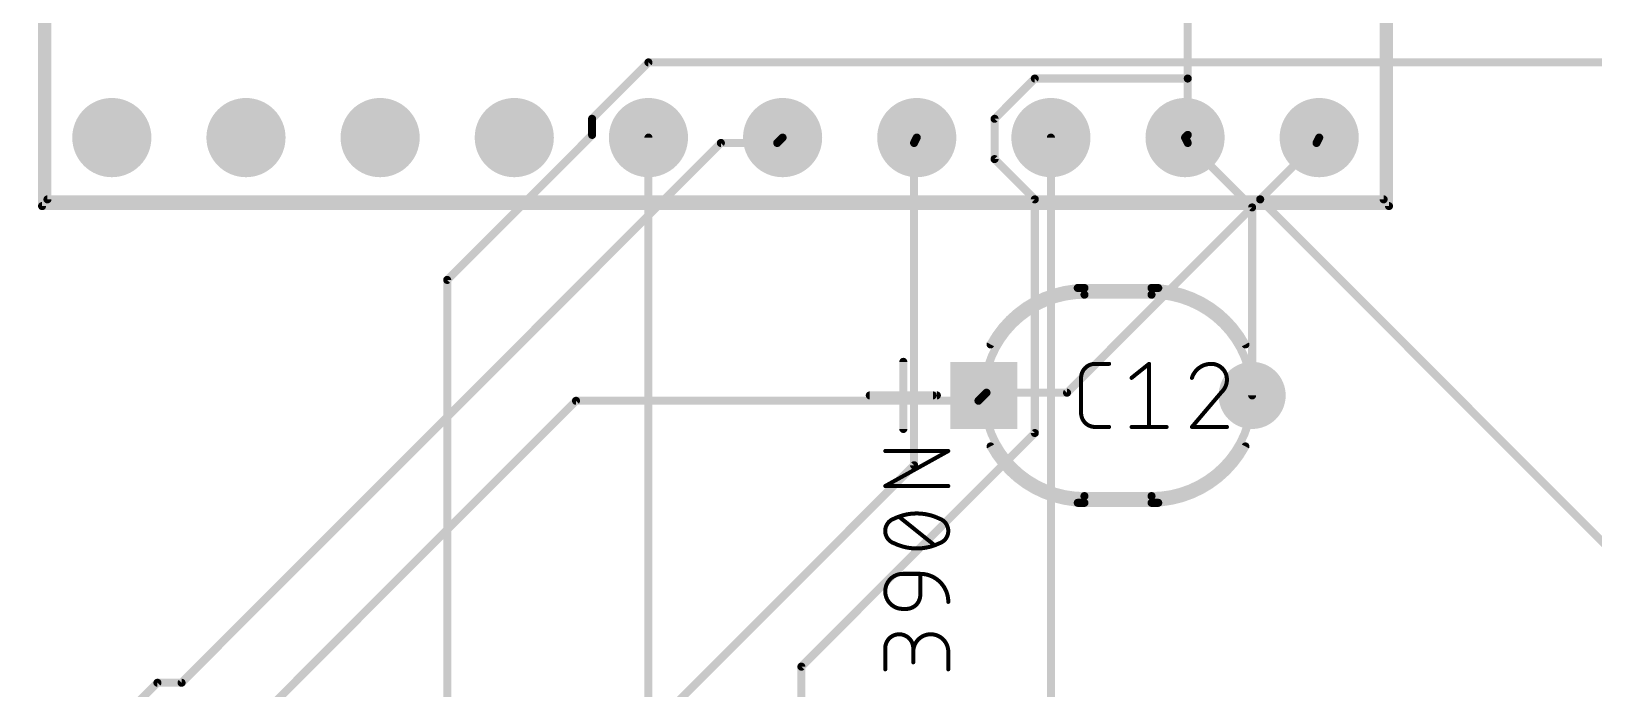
# Model space of a CAD drawing. Extents: x 0 to 5.05, y 0 to 4.04.
# Drawn here: x 0.59 to 1.755, y 2.732 to 3.221 of the extents above; entities that cross this region are included whole.
import ezdxf

# ---------------------------------------------------------------- set-up
doc = ezdxf.new("R2010")
doc.units = 0
for name, color, linetype in [('1', 12, 'CONTINUOUS'), ('16', 132, 'CONTINUOUS'), ('17', 110, 'CONTINUOUS'), ('21', 253, 'CONTINUOUS'), ('23', 53, 'CONTINUOUS'), ('25', 253, 'CONTINUOUS'), ('27', 253, 'CONTINUOUS'), ('51', 253, 'CONTINUOUS')]:
    doc.layers.add(name, color=color, linetype=linetype)

# ---------------------------------------------------------------- blocks, each defined once
blk = doc.blocks.new('ROUNDP')
at = {"const_width": 0.5}
blk.add_lwpolyline([(0, -0.25, 1), (0, 0.25, 1), (0, -0.25)], format="xyb", dxfattribs=at)
blk = doc.blocks.new('SQUAREP')
blk.add_solid([(-0.5, -0.5), (0.5, -0.5), (-0.5, 0.5), (0.5, 0.5)])

msp = doc.modelspace()

# ---------------------------------------------------------------- linework, layer by layer
at = {"layer": '1', "const_width": 0.006}
for points in [[(1.452, 3.354), (1.452, 3.186)], [(1.338, 3.186), (1.308, 3.156)], [(1.452, 3.186), (1.338, 3.186)], [(1.452, 3.186), (1.452, 3.144)], [(1.308, 3.156), (1.308, 3.126)], [(1.146, 3.138), (1.15, 3.142)], [(1.35, 2.502), (1.35, 3.142)], [(1.452, 3.144), (1.45, 3.142)], [(1.452, 3.138), (1.45, 3.142)], [(0.702, 2.736), (1.104, 3.138)], [(1.104, 3.138), (1.146, 3.138)], [(1.452, 3.138), (1.5, 3.09)], [(1.308, 3.126), (1.338, 3.096)], [(1.338, 3.096), (1.338, 2.922)], [(1.5, 3.09), (1.5, 2.95)], [(0.996, 2.946), (0.726, 2.676)], [(1.296, 2.946), (0.996, 2.946)], [(1.296, 2.946), (1.3, 2.95)], [(1.338, 2.922), (1.164, 2.748)], [(1.164, 2.748), (1.164, 2.706)], [(0.576, 2.628), (0.684, 2.736)], [(0.684, 2.736), (0.702, 2.736)]]:
    msp.add_lwpolyline(points, dxfattribs=at)
at = {"layer": '1', "const_width": 0.003}
for points in [[(1.338, 3.1875, 1), (1.338, 3.1845)], [(1.339061, 3.184939, 1), (1.336939, 3.187061)], [(1.4535, 3.186, 1), (1.4505, 3.186)], [(1.4505, 3.186, 1), (1.4535, 3.186)], [(1.452, 3.1845, 1), (1.452, 3.1875)], [(1.3095, 3.156, 1), (1.3065, 3.156)], [(1.306939, 3.157061, 1), (1.309061, 3.154939)], [(1.151061, 3.140939, 1), (1.148939, 3.143061)], [(1.3515, 3.142, 1), (1.3485, 3.142)], [(1.451342, 3.142671, 1), (1.448658, 3.141329)], [(1.4505, 3.144, 1), (1.4535, 3.144)], [(1.453061, 3.142939, 1), (1.450939, 3.145061)], [(1.104, 3.1395, 1), (1.104, 3.1365)], [(1.105061, 3.136939, 1), (1.102939, 3.139061)], [(1.144939, 3.139061, 1), (1.147061, 3.136939)], [(1.146, 3.1365, 1), (1.146, 3.1395)], [(1.448939, 3.143061, 1), (1.451061, 3.140939)], [(1.453061, 3.139061, 1), (1.450939, 3.136939)], [(1.450658, 3.137329, 1), (1.453342, 3.138671)], [(1.309061, 3.127061, 1), (1.306939, 3.124939)], [(1.3065, 3.126, 1), (1.3095, 3.126)], [(1.3395, 3.096, 1), (1.3365, 3.096)], [(1.336939, 3.094939, 1), (1.339061, 3.097061)], [(1.5015, 3.09, 1), (1.4985, 3.09)], [(1.498939, 3.088939, 1), (1.501061, 3.091061)], [(0.996, 2.9475, 1), (0.996, 2.9445)], [(0.997061, 2.944939, 1), (0.994939, 2.947061)], [(1.294939, 2.947061, 1), (1.297061, 2.944939)], [(1.296, 2.9445, 1), (1.296, 2.9475)], [(1.301061, 2.948939, 1), (1.298939, 2.951061)], [(1.4985, 2.95, 1), (1.5015, 2.95)], [(1.3365, 2.922, 1), (1.3395, 2.922)], [(1.339061, 2.920939, 1), (1.336939, 2.923061)], [(1.1655, 2.748, 1), (1.1625, 2.748)], [(1.162939, 2.749061, 1), (1.165061, 2.746939)], [(0.684, 2.7375, 1), (0.684, 2.7345)], [(0.685061, 2.734939, 1), (0.682939, 2.737061)], [(0.700939, 2.737061, 1), (0.703061, 2.734939)], [(0.702, 2.7345, 1), (0.702, 2.7375)]]:
    msp.add_lwpolyline(points, format="xyb", dxfattribs=at)
at = {"layer": '16', "const_width": 0.006}
for points in [[(1.05, 3.198), (1.008, 3.156)], [(3.954, 3.198), (1.05, 3.198)], [(1.008, 3.156), (1.008, 3.144)], [(1.008, 3.144), (0.9, 3.036)], [(1.05, 2.7), (1.05, 3.142)], [(1.248, 3.138), (1.25, 3.142)], [(1.548, 3.138), (1.55, 3.142)], [(1.248, 2.898), (1.248, 3.138)], [(1.548, 3.138), (1.506, 3.096)], [(1.506, 3.096), (1.362, 2.952)], [(1.902, 2.7), (1.506, 3.096)], [(0.9, 3.036), (0.9, 2.7)], [(1.302, 2.952), (1.3, 2.95)], [(1.362, 2.952), (1.302, 2.952)], [(1.062, 2.712), (1.248, 2.898)]]:
    msp.add_lwpolyline(points, dxfattribs=at)
at = {"layer": '16', "const_width": 0.003}
for points in [[(1.05, 3.1995, 1), (1.05, 3.1965)], [(1.051061, 3.196939, 1), (1.048939, 3.199061)], [(1.0095, 3.156, 1), (1.0065, 3.156)], [(1.006939, 3.157061, 1), (1.009061, 3.154939)], [(1.0065, 3.144, 1), (1.0095, 3.144)], [(1.009061, 3.142939, 1), (1.006939, 3.145061)], [(1.0515, 3.142, 1), (1.0485, 3.142)], [(1.251342, 3.141329, 1), (1.248658, 3.142671)], [(1.551342, 3.141329, 1), (1.548658, 3.142671)], [(1.2495, 3.138, 1), (1.2465, 3.138)], [(1.246658, 3.138671, 1), (1.249342, 3.137329)], [(1.546658, 3.138671, 1), (1.549342, 3.137329)], [(1.549061, 3.136939, 1), (1.546939, 3.139061)], [(1.507061, 3.097061, 1), (1.504939, 3.094939)], [(1.504939, 3.097061, 1), (1.507061, 3.094939)], [(1.507061, 3.094939, 1), (1.504939, 3.097061)], [(0.9015, 3.036, 1), (0.8985, 3.036)], [(0.898939, 3.037061, 1), (0.901061, 3.034939)], [(1.298939, 2.951061, 1), (1.301061, 2.948939)], [(1.302, 2.9535, 1), (1.302, 2.9505)], [(1.303061, 2.950939, 1), (1.300939, 2.953061)], [(1.360939, 2.953061, 1), (1.363061, 2.950939)], [(1.362, 2.9505, 1), (1.362, 2.9535)], [(1.249061, 2.896939, 1), (1.246939, 2.899061)], [(1.2465, 2.898, 1), (1.2495, 2.898)]]:
    msp.add_lwpolyline(points, format="xyb", dxfattribs=at)
at = {"layer": '21', "const_width": 0.006}
for points in [[(0.598, 3.501), (0.598, 3.091)], [(1.602, 3.091), (1.602, 3.501)], [(0.598, 3.091), (1.602, 3.091)], [(1.37, 3.03), (1.375, 3.03)], [(1.375, 3.03), (1.425, 3.03)], [(1.425, 3.03), (1.43, 3.03)], [(1.24, 2.975), (1.24, 2.925)], [(1.215, 2.95), (1.262, 2.95)], [(1.37, 2.87), (1.375, 2.87)], [(1.375, 2.87), (1.425, 2.87)], [(1.425, 2.87), (1.43, 2.87)]]:
    msp.add_lwpolyline(points, dxfattribs=at)
at = {"layer": '21'}
for points, const_width in [([(0.598, 3.0925, 1), (0.598, 3.0895)], 0.003), ([(0.5965, 3.091, 1), (0.5995, 3.091)], 0.003), ([(1.6005, 3.091, 1), (1.6035, 3.091)], 0.003), ([(1.602, 3.0895, 1), (1.602, 3.0925)], 0.003), ([(1.375, 3.03, 0.272631), (1.305, 2.988)], 0.006), ([(1.37, 3.0315, 1), (1.37, 3.0285)], 0.003), ([(1.375, 3.0315, 1), (1.375, 3.0285)], 0.003), ([(1.375012, 3.0285, 1), (1.374988, 3.0315)], 0.003), ([(1.375, 3.0285, 1), (1.375, 3.0315)], 0.003), ([(1.425, 3.0315, 1), (1.425, 3.0285)], 0.003), ([(1.495, 2.988, 0.272631), (1.425, 3.03)], 0.006), ([(1.425012, 3.0315, 1), (1.424988, 3.0285)], 0.003), ([(1.425, 3.0285, 1), (1.425, 3.0315)], 0.003), ([(1.43, 3.0285, 1), (1.43, 3.0315)], 0.003), ([(1.303682, 2.988717, 1), (1.306318, 2.987283)], 0.003), ([(1.493682, 2.987283, 1), (1.496318, 2.988717)], 0.003), ([(1.2415, 2.975, 1), (1.2385, 2.975)], 0.003), ([(1.215, 2.9515, 1), (1.215, 2.9485)], 0.003), ([(1.262, 2.9485, 1), (1.262, 2.9515)], 0.003), ([(1.2385, 2.925, 1), (1.2415, 2.925)], 0.003), ([(1.305, 2.912, 0.272631), (1.375, 2.87)], 0.006), ([(1.306318, 2.912717, 1), (1.303682, 2.911283)], 0.003), ([(1.425, 2.87, 0.272631), (1.495, 2.912)], 0.006), ([(1.496318, 2.911283, 1), (1.493682, 2.912717)], 0.003), ([(1.37, 2.8715, 1), (1.37, 2.8685)], 0.003), ([(1.375, 2.8715, 1), (1.375, 2.8685)], 0.003), ([(1.374988, 2.8685, 1), (1.375012, 2.8715)], 0.003), ([(1.375, 2.8685, 1), (1.375, 2.8715)], 0.003), ([(1.425, 2.8715, 1), (1.425, 2.8685)], 0.003), ([(1.424988, 2.8715, 1), (1.425012, 2.8685)], 0.003), ([(1.425, 2.8685, 1), (1.425, 2.8715)], 0.003), ([(1.43, 2.8685, 1), (1.43, 2.8715)], 0.003)]:
    msp.add_lwpolyline(points, format="xyb", dxfattribs=dict(at, const_width=const_width))
at = {"layer": '23'}
msp.add_point((1.3, 2.95), dxfattribs=at)
at = {"layer": '25'}
for points, const_width in [([(1.382944, 2.9735, 0.41421), (1.3725, 2.963055)], 0.003), ([(1.382944, 2.97425, 1), (1.382944, 2.97275)], 0.0015), ([(1.382944, 2.97275, 1), (1.382944, 2.97425)], 0.0015), ([(1.393389, 2.97275, 1), (1.393389, 2.97425)], 0.0015), ([(1.42392, 2.9735, 1), (1.42242, 2.9735)], 0.0015), ([(1.423638, 2.972914, 1), (1.422701, 2.974086)], 0.0015), ([(1.469475, 2.9735, 0.325183), (1.455114, 2.963055)], 0.003), ([(1.481225, 2.96175, 0.414214), (1.469475, 2.9735)], 0.003), ([(1.469475, 2.97425, 1), (1.469475, 2.97275)], 0.0015), ([(1.469475, 2.97275, 1), (1.469475, 2.97425)], 0.0015), ([(1.37325, 2.963055, 1), (1.37175, 2.963055)], 0.0015), ([(1.37175, 2.963055, 1), (1.37325, 2.963055)], 0.0015), ([(1.409646, 2.963641, 1), (1.410583, 2.96247)], 0.0015), ([(1.4544, 2.963287, 1), (1.455827, 2.962824)], 0.0015), ([(1.477308, 2.952611, 0.205256), (1.481225, 2.96175)], 0.003), ([(1.481975, 2.96175, 1), (1.480475, 2.96175)], 0.0015), ([(1.480475, 2.96175, 1), (1.481975, 2.96175)], 0.0015), ([(1.476791, 2.953154, 1), (1.477826, 2.952068)], 0.0015), ([(1.47788, 2.952125, 1), (1.476737, 2.953097)], 0.0015), ([(1.3725, 2.936944, 0.414214), (1.382944, 2.9265)], 0.003), ([(1.37325, 2.936944, 1), (1.37175, 2.936944)], 0.0015), ([(1.37175, 2.936944, 1), (1.37325, 2.936944)], 0.0015), ([(1.382944, 2.92725, 1), (1.382944, 2.92575)], 0.0015), ([(1.382944, 2.92575, 1), (1.382944, 2.92725)], 0.0015), ([(1.393389, 2.92575, 1), (1.393389, 2.92725)], 0.0015), ([(1.410114, 2.92725, 1), (1.410114, 2.92575)], 0.0015), ([(1.42242, 2.9265, 1), (1.42392, 2.9265)], 0.0015), ([(1.436225, 2.92575, 1), (1.436225, 2.92725)], 0.0015), ([(1.455114, 2.92725, 1), (1.455114, 2.92575)], 0.0015), ([(1.454543, 2.926986, 1), (1.455686, 2.926014)], 0.0015), ([(1.481225, 2.92575, 1), (1.481225, 2.92725)], 0.0015)]:
    msp.add_lwpolyline(points, format="xyb", dxfattribs=dict(at, const_width=const_width))
at = {"layer": '25', "const_width": 0.003}
for points in [[(1.382944, 2.9735), (1.393389, 2.9735)], [(1.410114, 2.963055), (1.42317, 2.9735)], [(1.42317, 2.9735), (1.42317, 2.9265)], [(1.3725, 2.936944), (1.3725, 2.963055)], [(1.477308, 2.952611), (1.455114, 2.9265)], [(1.393389, 2.9265), (1.382944, 2.9265)], [(1.410114, 2.9265), (1.436225, 2.9265)], [(1.455114, 2.9265), (1.481225, 2.9265)]]:
    msp.add_lwpolyline(points, dxfattribs=at)
at = {"layer": '27', "const_width": 0.003}
for points in [[(1.2265, 2.882499), (1.2735, 2.90861)], [(1.2735, 2.90861), (1.2265, 2.90861)], [(1.2735, 2.882499), (1.2265, 2.882499)], [(1.263056, 2.83861), (1.236945, 2.859499)], [(1.239556, 2.81711), (1.252611, 2.81711)], [(1.252611, 2.81711), (1.252611, 2.801444)], [(1.242167, 2.790999), (1.239556, 2.790999)], [(1.2265, 2.745999), (1.2265, 2.761666)], [(1.247389, 2.761666), (1.247389, 2.751221)], [(1.2735, 2.745999), (1.2735, 2.759055)]]:
    msp.add_lwpolyline(points, dxfattribs=at)
at = {"layer": '27'}
for points, const_width in [([(1.2265, 2.90936, 1), (1.2265, 2.90786)], 0.0015), ([(1.273864, 2.907954, 1), (1.273136, 2.909266)], 0.0015), ([(1.2735, 2.90786, 1), (1.2735, 2.90936)], 0.0015), ([(1.2265, 2.883249, 1), (1.2265, 2.881749)], 0.0015), ([(1.226136, 2.883155, 1), (1.226864, 2.881843)], 0.0015), ([(1.2735, 2.881749, 1), (1.2735, 2.883249)], 0.0015), ([(1.233028, 2.858193, 0.320468), (1.2265, 2.849055)], 0.003), ([(1.232699, 2.858868, 1), (1.233356, 2.857519)], 0.0015), ([(1.25, 2.86211, 0.113889), (1.233028, 2.858193)], 0.003), ([(1.233271, 2.857484, 1), (1.232785, 2.858903)], 0.0015), ([(1.237413, 2.860085, 1), (1.236476, 2.858913)], 0.0015), ([(1.266972, 2.858193, 0.113889), (1.25, 2.86211)], 0.003), ([(1.25, 2.86286, 1), (1.25, 2.86136)], 0.0015), ([(1.25, 2.86136, 1), (1.25, 2.86286)], 0.0015), ([(1.267216, 2.858903, 1), (1.266729, 2.857484)], 0.0015), ([(1.2735, 2.849055, 0.320461), (1.266972, 2.858193)], 0.003), ([(1.266644, 2.857519, 1), (1.267301, 2.858868)], 0.0015), ([(1.2265, 2.849055, 0.320464), (1.233028, 2.839916)], 0.003), ([(1.22725, 2.849055, 1), (1.22575, 2.849055)], 0.0015), ([(1.22575, 2.849055, 1), (1.22725, 2.849055)], 0.0015), ([(1.266972, 2.839915, 0.320458), (1.2735, 2.849055)], 0.003), ([(1.27425, 2.849055, 1), (1.27275, 2.849055)], 0.0015), ([(1.27275, 2.849055, 1), (1.27425, 2.849055)], 0.0015), ([(1.233356, 2.84059, 1), (1.232699, 2.839241)], 0.0015), ([(1.233028, 2.839916, 0.113886), (1.25, 2.835999)], 0.003), ([(1.232785, 2.839206, 1), (1.233271, 2.840625)], 0.0015), ([(1.25, 2.835999, 0.113886), (1.266972, 2.839916)], 0.003), ([(1.25, 2.836749, 1), (1.25, 2.835249)], 0.0015), ([(1.25, 2.835249, 1), (1.25, 2.836749)], 0.0015), ([(1.262587, 2.838024, 1), (1.263524, 2.839196)], 0.0015), ([(1.266729, 2.840625, 1), (1.267216, 2.839206)], 0.0015), ([(1.267301, 2.839241, 1), (1.266644, 2.84059)], 0.0015), ([(1.239556, 2.81711, 1), (1.239556, 2.790999)], 0.003), ([(1.239556, 2.81786, 1), (1.239556, 2.81636)], 0.0015), ([(1.239556, 2.81636, 1), (1.239556, 2.81786)], 0.0015), ([(1.253361, 2.81711, 1), (1.251861, 2.81711)], 0.0015), ([(1.2735, 2.796221, 0.414214), (1.252611, 2.81711)], 0.003), ([(1.252611, 2.81786, 1), (1.252611, 2.81636)], 0.0015), ([(1.252611, 2.81636, 1), (1.252611, 2.81786)], 0.0015), ([(1.242167, 2.790999, 0.414214), (1.252611, 2.801444)], 0.003), ([(1.253361, 2.801444, 1), (1.251861, 2.801444)], 0.0015), ([(1.251861, 2.801444, 1), (1.253361, 2.801444)], 0.0015), ([(1.27275, 2.796221, 1), (1.27425, 2.796221)], 0.0015), ([(1.239556, 2.791749, 1), (1.239556, 2.790249)], 0.0015), ([(1.239556, 2.790249, 1), (1.239556, 2.791749)], 0.0015), ([(1.242167, 2.791749, 1), (1.242167, 2.790249)], 0.0015), ([(1.242167, 2.790249, 1), (1.242167, 2.791749)], 0.0015), ([(1.247389, 2.761666, 1), (1.2265, 2.761666)], 0.003), ([(1.2735, 2.759055, 1), (1.247389, 2.759055)], 0.003), ([(1.22725, 2.761666, 1), (1.22575, 2.761666)], 0.0015), ([(1.22575, 2.761666, 1), (1.22725, 2.761666)], 0.0015), ([(1.248139, 2.761666, 1), (1.246639, 2.761666)], 0.0015), ([(1.246639, 2.761666, 1), (1.248139, 2.761666)], 0.0015), ([(1.27425, 2.759055, 1), (1.27275, 2.759055)], 0.0015), ([(1.246639, 2.759055, 1), (1.248139, 2.759055)], 0.0015), ([(1.246639, 2.751221, 1), (1.248139, 2.751221)], 0.0015), ([(1.27275, 2.759055, 1), (1.27425, 2.759055)], 0.0015), ([(1.22575, 2.745999, 1), (1.22725, 2.745999)], 0.0015), ([(1.27275, 2.745999, 1), (1.27425, 2.745999)], 0.0015)]:
    msp.add_lwpolyline(points, format="xyb", dxfattribs=dict(at, const_width=const_width))
at = {"layer": '51', "const_width": 0.006}
for points in [[(0.602, 3.496), (0.602, 3.096)], [(1.598, 3.096), (1.598, 3.496)], [(0.602, 3.096), (1.598, 3.096)], [(1.375, 3.025), (1.425, 3.025)], [(1.24, 2.975), (1.24, 2.925)], [(1.215, 2.95), (1.265, 2.95)], [(1.375, 2.875), (1.425, 2.875)]]:
    msp.add_lwpolyline(points, dxfattribs=at)
at = {"layer": '51'}
for points, const_width in [([(0.602, 3.0975, 1), (0.602, 3.0945)], 0.003), ([(1.598, 3.0945, 1), (1.598, 3.0975)], 0.003), ([(0.6005, 3.096, 1), (0.6035, 3.096)], 0.003), ([(1.5965, 3.096, 1), (1.5995, 3.096)], 0.003), ([(1.375, 3.025, 1), (1.375, 2.875)], 0.006), ([(1.375, 3.0265, 1), (1.375, 3.0235)], 0.003), ([(1.375, 3.0235, 1), (1.375, 3.0265)], 0.003), ([(1.425, 2.875, 1), (1.425, 3.025)], 0.006), ([(1.425, 3.0265, 1), (1.425, 3.0235)], 0.003), ([(1.425, 3.0235, 1), (1.425, 3.0265)], 0.003), ([(1.2415, 2.975, 1), (1.2385, 2.975)], 0.003), ([(1.215, 2.9515, 1), (1.215, 2.9485)], 0.003), ([(1.265, 2.9485, 1), (1.265, 2.9515)], 0.003), ([(1.2385, 2.925, 1), (1.2415, 2.925)], 0.003), ([(1.375, 2.8765, 1), (1.375, 2.8735)], 0.003), ([(1.375, 2.8735, 1), (1.375, 2.8765)], 0.003), ([(1.425, 2.8765, 1), (1.425, 2.8735)], 0.003), ([(1.425, 2.8735, 1), (1.425, 2.8765)], 0.003)]:
    msp.add_lwpolyline(points, format="xyb", dxfattribs=dict(at, const_width=const_width))

# ---------------------------------------------------------------- block references
at = {"layer": '17'}
for name, p, xscale, yscale in [('ROUNDP', (0.65, 3.142), 0.059, 0.059), ('ROUNDP', (0.65, 3.142), 0.059, 0.059), ('ROUNDP', (0.75, 3.142), 0.059, 0.059), ('ROUNDP', (0.75, 3.142), 0.059, 0.059), ('ROUNDP', (0.85, 3.142), 0.059, 0.059), ('ROUNDP', (0.85, 3.142), 0.059, 0.059), ('ROUNDP', (0.95, 3.142), 0.059, 0.059), ('ROUNDP', (0.95, 3.142), 0.059, 0.059), ('ROUNDP', (1.05, 3.142), 0.059, 0.059), ('ROUNDP', (1.05, 3.142), 0.059, 0.059), ('ROUNDP', (1.15, 3.142), 0.059, 0.059), ('ROUNDP', (1.15, 3.142), 0.059, 0.059), ('ROUNDP', (1.25, 3.142), 0.059, 0.059), ('ROUNDP', (1.25, 3.142), 0.059, 0.059), ('ROUNDP', (1.35, 3.142), 0.059, 0.059), ('ROUNDP', (1.35, 3.142), 0.059, 0.059), ('ROUNDP', (1.45, 3.142), 0.059, 0.059), ('ROUNDP', (1.45, 3.142), 0.059, 0.059), ('ROUNDP', (1.55, 3.142), 0.059, 0.059), ('ROUNDP', (1.55, 3.142), 0.059, 0.059), ('SQUAREP', (1.3, 2.95), 0.05, 0.05), ('SQUAREP', (1.3, 2.95), 0.05, 0.05)]:
    msp.add_blockref(name, p, dxfattribs=dict(at, xscale=xscale, yscale=yscale))
at = {"layer": '17', "xscale": 0.05, "yscale": 0.05, "rotation": 180}
msp.add_blockref('ROUNDP', (1.5, 2.95), dxfattribs=at)
msp.add_blockref('ROUNDP', (1.5, 2.95), dxfattribs=at)

doc.saveas('drawing.dxf')
